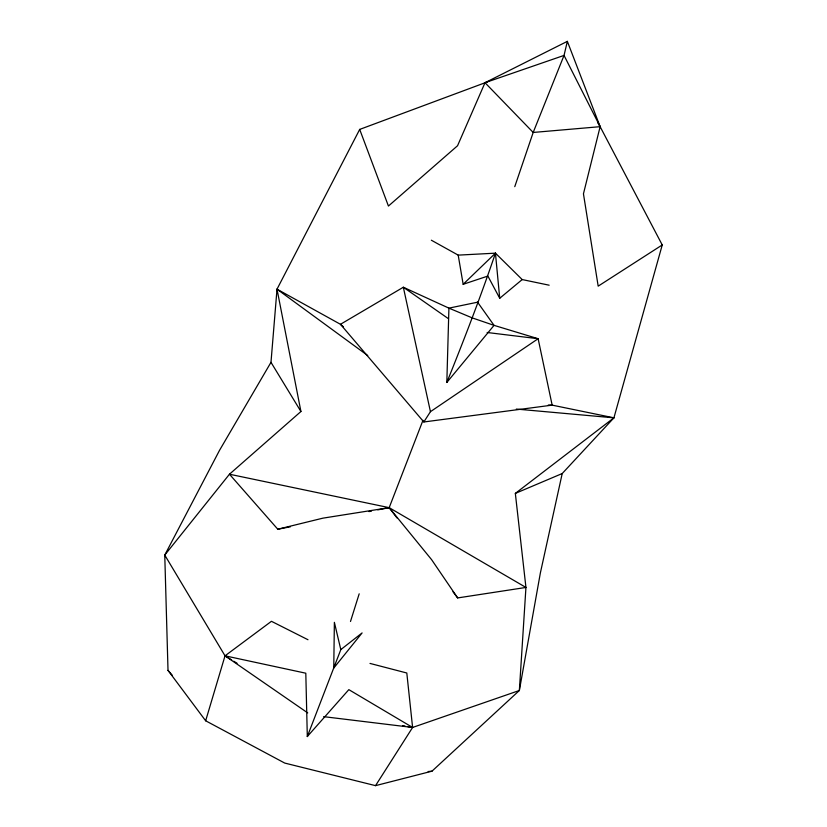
<?xml version="1.0" encoding="UTF-8"?>
<svg xmlns="http://www.w3.org/2000/svg" width="827" height="827" viewBox="0 0 827 827"><rect width="100%" height="100%" fill="white"/><g stroke="black" fill="none" stroke-linecap="round" stroke-linejoin="round"><path stroke-width="1.24" d="M359.693 129.415L388.432 206.047L457.548 145.738L485.015 82.71L567.353 41.35L564.035 55.419L600.133 126.676L662.241 244.957L613.923 417.831L552.157 405.137L538.129 338.719L494.05 325.362L446.828 382.456L448.916 308.13L403.338 287.238L340.466 324.298L277.014 289.171L359.693 129.415L487.413 81.883M516.337 409.065L613.923 417.831L562.215 473.54L540.382 572.894L519.356 690.493L431.973 771.188L375.53 785.65L284.715 763.063L205.654 720.782L168.015 670.387L164.759 555.072L219.517 450.353L270.987 362.319L277.014 289.171L367.746 355.548M205.654 720.782L225.027 655.821L271.442 621.304L307.985 639.736M350.493 621.47L359.187 593.817M431.343 240.212L458.199 255.13L495.445 253.165C480.683 296.779 464.03 339.732 446.828 382.456M514.766 186.664L533.188 132.454L564.035 55.419L485.015 82.71L533.188 132.454L600.133 126.676L567.353 41.35M308.151 734.149L307.313 736.537L348.839 689.646L412.601 727.46L519.356 690.493L525.941 587.449L515.335 493.399L613.923 417.831M340.807 649.619L334.377 622.338L333.757 668.061L362.102 632.924L340.807 649.619L307.313 736.537L305.804 673.209L225.027 655.821L164.759 555.072L229.461 474.222L300.925 411.515L277.014 289.171M422.969 420.333L389.186 507.664L377.794 509.866M375.53 785.65L412.601 727.46L406.801 673.002L370 663.419M343.401 326.81L340.466 324.298L423.837 421.977L430.443 411.681L538.129 338.719L487.144 332.495M458.199 255.13L463.161 284.302L495.445 253.165L522.199 279.567L549.159 285.201M463.161 284.302L487.878 276.053L499.725 298.268L522.199 279.567M662.241 244.957L598.179 286.152L583.448 193.818L600.133 126.676L597.559 122.251M515.335 493.399L562.215 473.54M457.662 597.931L431.611 559.672L389.186 507.664L229.461 474.222L277.789 529.228L322.923 518.157L389.186 507.664L525.941 587.449L457.662 597.931L453 591.77M277.789 529.228L290.442 526.778M368.935 511.582L371.468 511.096M423.837 421.977L552.157 405.137L548.311 405.013M428.159 771.539L431.973 771.188M323.626 716.647L412.601 727.46L407.556 726.53M402.511 725.599L405.034 726.065M231.601 659.884L225.027 655.821L307.727 712.905M233.793 661.238L237.07 663.275M448.461 318.715L403.338 287.238L430.443 411.681M168.015 670.387L172.264 675.245M389.186 507.664L396.97 517.919M270.987 362.319L300.925 411.515M495.445 253.165L499.725 298.268M477.582 302.196L448.916 308.13L472.362 317.94L494.05 325.362L477.582 302.196"/></g></svg>
